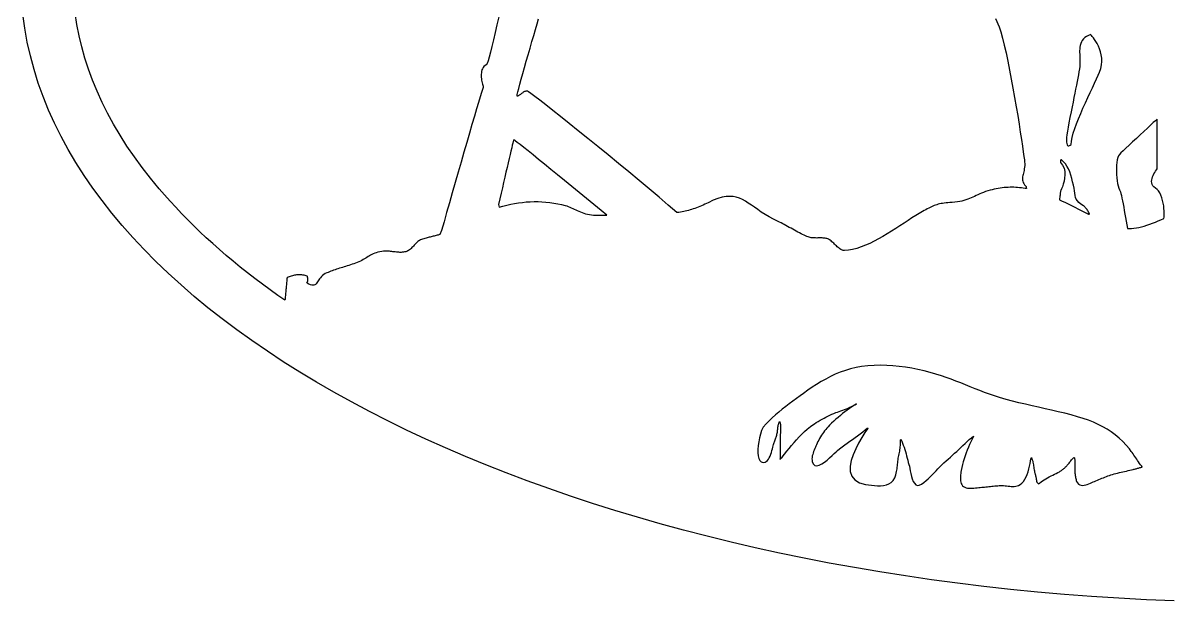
# Model space of a CAD drawing. Extents: x 0.2 to 24.2, y 0.4 to 12.4.
# Drawn here: x 0.17 to 11.24, y 0.41 to 5.97 of the extents above; entities that cross this region are included whole.
import ezdxf

# ---------------------------------------------------------------- set-up
doc = ezdxf.new("R2010")
doc.units = 0
doc.linetypes.add('0', pattern=[0])
doc.layers.add('1', color=7, linetype='0')

msp = doc.modelspace()

# ---------------------------------------------------------------- linework, layer by layer
at = {"layer": '1'}
for points in [[(11.254051, 0.409576), (10.986961, 0.420986), (10.721581, 0.435299), (10.458153, 0.452477), (10.19619, 0.472492), (9.936424, 0.495308), (9.678368, 0.520901), (9.422508, 0.549229), (9.168602, 0.580269), (8.916893, 0.613983), (8.667381, 0.650345), (8.420067, 0.689316), (8.175194, 0.730869), (7.932762, 0.774967), (7.692772, 0.821583), (7.455223, 0.870686), (7.22036, 0.922237), (6.987938, 0.976212), (6.758446, 1.032574), (6.531639, 1.09129), (6.307762, 1.152332), (6.086815, 1.215668), (5.868797, 1.281261), (5.653954, 1.349087), (5.442039, 1.419106), (5.233299, 1.491287), (5.027733, 1.565605), (4.825584, 1.642025), (4.626854, 1.72051), (4.431297, 1.801033), (4.239403, 1.88356), (4.05117, 1.96806), (3.866356, 2.054499), (3.685204, 2.142849), (3.507957, 2.233072), (3.334373, 2.325142), (3.164696, 2.419024), (2.998924, 2.514688), (2.837059, 2.612101), (2.679588, 2.711227), (2.526268, 2.81204), (2.37661, 2.914507), (2.23159, 3.018595), (2.090965, 3.124268), (1.954491, 3.231501), (1.822655, 3.340258), (1.695213, 3.450508), (1.572411, 3.562218), (1.454002, 3.675356), (1.340477, 3.789894), (1.231834, 3.905794), (1.127831, 4.023027), (1.028709, 4.141563), (0.934959, 4.261368), (0.845848, 4.382406), (0.761864, 4.504652), (0.682762, 4.628071), (0.60952, 4.75263), (0.540916, 4.8783), (0.477928, 5.005045), (0.420311, 5.132835), (0.368553, 5.261639), (0.321678, 5.391424), (0.280907, 5.522158), (0.24575, 5.653807), (0.215721, 5.786346), (0.192284, 5.919735), (0.174217, 6.053944)], [(4.753319, 6.028332), (4.735741, 5.951841), (4.718407, 5.878139), (4.702049, 5.808762), (4.686668, 5.745235), (4.672752, 5.689093), (4.660301, 5.641865), (4.650047, 5.605085), (4.641991, 5.580282), (4.632469, 5.569387), (4.620506, 5.561768), (4.610252, 5.552664), (4.601952, 5.542255), (4.595604, 5.530733), (4.590721, 5.51828), (4.587059, 5.505077), (4.58535, 5.491318), (4.584129, 5.477179), (4.583885, 5.462849), (4.584862, 5.448513), (4.586327, 5.434355), (4.58828, 5.420559), (4.590721, 5.407314), (4.593651, 5.394804), (4.596336, 5.383211), (4.599022, 5.372723), (4.601707, 5.363522), (4.603905, 5.355795), (4.603172, 5.349154), (4.596825, 5.331982), (4.586815, 5.301798), (4.573875, 5.259729), (4.557762, 5.206913), (4.538963, 5.144487), (4.517967, 5.07358), (4.494774, 4.995333), (4.47036, 4.910875), (4.444237, 4.821348), (4.417381, 4.727882), (4.389549, 4.631613), (4.361473, 4.533676), (4.333153, 4.435205), (4.305321, 4.337337), (4.277977, 4.241205), (4.251366, 4.147945), (4.225975, 4.058693), (4.202049, 3.974583), (4.186668, 3.935452), (4.177391, 3.932837), (4.168358, 3.930313), (4.159081, 3.927862), (4.150047, 3.925463), (4.141014, 3.923096), (4.131493, 3.920738), (4.122215, 3.918373), (4.112694, 3.915981), (4.102928, 3.913542), (4.093407, 3.911034), (4.083397, 3.908442), (4.073387, 3.905741), (4.063133, 3.902916), (4.052635, 3.899942), (4.041893, 3.896807), (4.030907, 3.893482), (4.019676, 3.889956), (4.008202, 3.886202), (3.99868, 3.882723), (3.990868, 3.878803), (3.982811, 3.873978), (3.975487, 3.868364), (3.968163, 3.862087), (3.960838, 3.855257), (3.953758, 3.847994), (3.946678, 3.840414), (3.939598, 3.832636), (3.932274, 3.824778), (3.925194, 3.816954), (3.917625, 3.809284), (3.909813, 3.801886), (3.902, 3.794876), (3.893944, 3.78837), (3.885399, 3.782488), (3.87661, 3.777348), (3.867332, 3.773064), (3.857811, 3.769754), (3.847069, 3.767302), (3.835838, 3.765505), (3.824608, 3.764376), (3.813622, 3.763836), (3.802147, 3.763807), (3.790916, 3.764215), (3.779686, 3.76498), (3.767967, 3.766029), (3.756737, 3.767284), (3.745506, 3.768669), (3.734032, 3.770107), (3.722801, 3.771524), (3.711571, 3.77284), (3.700096, 3.773981), (3.688866, 3.77487), (3.677635, 3.775431), (3.666405, 3.775585), (3.655174, 3.775257), (3.644188, 3.774374), (3.627342, 3.772001), (3.608055, 3.768496), (3.590477, 3.76437), (3.574364, 3.759682), (3.559471, 3.754484), (3.545311, 3.748833), (3.532372, 3.742786), (3.519676, 3.736401), (3.507713, 3.729731), (3.495995, 3.72283), (3.484276, 3.715761), (3.472801, 3.708576), (3.460838, 3.70133), (3.448387, 3.694082), (3.435448, 3.686886), (3.421776, 3.6798), (3.407127, 3.672876), (3.391258, 3.666178), (3.374168, 3.659754), (3.357323, 3.654005), (3.341454, 3.648636), (3.325584, 3.643456), (3.309715, 3.638432), (3.294579, 3.633545), (3.279198, 3.628771), (3.264061, 3.624083), (3.249168, 3.619461), (3.234764, 3.614878), (3.220116, 3.610312), (3.205711, 3.605738), (3.191551, 3.60113), (3.177635, 3.59647), (3.163719, 3.591728), (3.150291, 3.586882), (3.13662, 3.581907), (3.123436, 3.576782), (3.110252, 3.571484), (3.097069, 3.565983), (3.082176, 3.558941), (3.068504, 3.550383), (3.056541, 3.540895), (3.046043, 3.530733), (3.03701, 3.520147), (3.028954, 3.509392), (3.021873, 3.498713), (3.015282, 3.488371), (3.008934, 3.478613), (3.002831, 3.469694), (2.996483, 3.461863), (2.989647, 3.455374), (2.982079, 3.450476), (2.973534, 3.447426), (2.964012, 3.44647), (2.952782, 3.447866), (2.940086, 3.451864), (2.925194, 3.458714), (2.908104, 3.46867), (2.905907, 3.473114), (2.90786, 3.475418), (2.909813, 3.477867), (2.911522, 3.480457), (2.912743, 3.483183), (2.914207, 3.486044), (2.91494, 3.489042), (2.915672, 3.49217), (2.916161, 3.495436), (2.916405, 3.498827), (2.916649, 3.502352), (2.916405, 3.506001), (2.916161, 3.509777), (2.915428, 3.513676), (2.914696, 3.517698), (2.913719, 3.521843), (2.912254, 3.526108), (2.910789, 3.530489), (2.909081, 3.534988), (2.900291, 3.538237), (2.889793, 3.540792), (2.879295, 3.542929), (2.868553, 3.544641), (2.858299, 3.545931), (2.847801, 3.546797), (2.837547, 3.547237), (2.827293, 3.547251), (2.816795, 3.546841), (2.806786, 3.546), (2.796532, 3.544729), (2.786522, 3.543032), (2.776512, 3.540901), (2.766258, 3.538343), (2.756248, 3.535349), (2.746239, 3.531923), (2.736473, 3.528063), (2.726463, 3.523767), (2.716698, 3.519035), (2.7145, 3.50843), (2.71328, 3.496862), (2.712059, 3.485327), (2.711082, 3.473816), (2.709862, 3.462336), (2.708885, 3.450871), (2.707664, 3.43943), (2.706688, 3.428007), (2.705711, 3.416599), (2.704491, 3.405205), (2.703514, 3.393822), (2.702293, 3.382444), (2.701317, 3.371075), (2.700096, 3.359707), (2.69912, 3.348341), (2.697899, 3.336973), (2.696922, 3.325602), (2.695702, 3.314224), (2.694481, 3.302837), (2.62661, 3.349228), (2.551903, 3.403084), (2.478172, 3.457327), (2.405663, 3.511953), (2.334862, 3.566965), (2.265282, 3.622362), (2.197166, 3.678135), (2.130028, 3.734291), (2.064354, 3.790817), (2.000145, 3.847723), (1.937401, 3.905003), (1.875877, 3.962652), (1.815819, 4.02067), (1.756981, 4.079054), (1.699608, 4.137806), (1.643456, 4.196922), (1.589012, 4.256399), (1.535789, 4.316238), (1.483788, 4.376434), (1.401756, 4.476128), (1.321678, 4.579203), (1.24575, 4.682741), (1.17495, 4.786736), (1.108299, 4.891167), (1.046288, 4.996016), (0.98867, 5.101267), (0.935692, 5.206907), (0.887352, 5.312916), (0.843407, 5.419279), (0.804344, 5.52598), (0.769676, 5.633001), (0.739403, 5.740328), (0.714012, 5.847944), (0.693016, 5.955832), (0.676903, 6.063976)], [(9.533592, 6.012108), (9.568993, 5.934635), (9.584618, 5.88413), (9.600731, 5.824306), (9.617577, 5.756451), (9.634666, 5.681864), (9.651512, 5.601833), (9.668602, 5.517651), (9.685204, 5.430611), (9.701561, 5.342009), (9.71743, 5.253136), (9.732567, 5.165281), (9.746727, 5.079742), (9.760155, 4.99781), (9.772362, 4.920774), (9.783348, 4.849937), (9.79287, 4.786581), (9.800682, 4.732004), (9.80703, 4.687496), (9.81118, 4.654354), (9.813866, 4.633125), (9.814354, 4.614977), (9.81411, 4.597952), (9.812889, 4.581966), (9.810692, 4.566917), (9.808006, 4.552711), (9.805321, 4.539259), (9.802147, 4.526459), (9.798973, 4.514219), (9.796532, 4.502443), (9.794334, 4.491037), (9.79287, 4.479906), (9.792625, 4.468956), (9.793602, 4.458092), (9.796043, 4.447216), (9.79995, 4.436234), (9.805809, 4.425055), (9.813866, 4.41358), (9.82412, 4.401716), (9.82827, 4.396906), (9.82827, 4.396006), (9.829002, 4.395086), (9.828758, 4.394142), (9.828758, 4.393173), (9.829002, 4.392181), (9.829002, 4.391167), (9.829247, 4.390129), (9.829247, 4.389071), (9.829491, 4.387989), (9.829491, 4.386881), (9.829735, 4.385756), (9.829979, 4.384602), (9.829735, 4.383427), (9.829979, 4.382229), (9.830223, 4.381008), (9.830223, 4.379765), (9.830223, 4.378498), (9.830467, 4.377209), (9.81826, 4.37891), (9.800438, 4.381643), (9.782616, 4.384008), (9.764549, 4.385984), (9.746483, 4.387569), (9.728172, 4.388748), (9.710106, 4.389503), (9.691795, 4.38983), (9.672997, 4.389709), (9.654686, 4.389133), (9.635887, 4.38809), (9.617088, 4.386568), (9.598045, 4.38455), (9.579002, 4.382029), (9.559715, 4.37899), (9.540428, 4.375423), (9.521141, 4.371315), (9.501366, 4.366653), (9.481834, 4.361427), (9.459862, 4.354933), (9.438622, 4.347845), (9.418358, 4.340521), (9.399559, 4.333029), (9.381737, 4.32542), (9.364647, 4.317774), (9.348045, 4.310144), (9.331932, 4.302605), (9.315819, 4.295214), (9.299461, 4.288038), (9.283348, 4.281143), (9.266258, 4.274595), (9.24868, 4.268457), (9.230125, 4.262796), (9.210594, 4.257675), (9.189598, 4.253159), (9.167137, 4.249311), (9.142967, 4.246201), (9.116844, 4.243891), (9.094627, 4.242495), (9.075096, 4.241009), (9.057274, 4.239269), (9.040428, 4.237255), (9.024559, 4.234932), (9.009666, 4.232277), (8.995506, 4.229267), (8.981834, 4.225872), (8.968651, 4.222067), (8.955956, 4.217827), (8.94326, 4.213125), (8.930565, 4.207933), (8.917625, 4.20223), (8.904686, 4.195986), (8.891258, 4.189177), (8.877098, 4.181772), (8.862206, 4.173752), (8.846581, 4.165087), (8.829979, 4.15575), (8.799706, 4.138288), (8.765282, 4.117224), (8.729149, 4.09449), (8.691795, 4.070425), (8.653221, 4.045372), (8.613914, 4.019667), (8.573875, 3.993658), (8.53286, 3.967682), (8.4916, 3.942078), (8.449852, 3.917191), (8.40786, 3.893358), (8.365868, 3.870922), (8.323631, 3.850225), (8.281883, 3.831604), (8.240135, 3.815405), (8.198875, 3.801964), (8.158348, 3.791626), (8.118309, 3.784727), (8.079491, 3.781614), (8.067528, 3.781973), (8.060448, 3.783913), (8.052391, 3.787191), (8.044579, 3.791645), (8.036522, 3.797125), (8.028221, 3.803465), (8.019432, 3.810516), (8.010887, 3.818119), (8.002342, 3.826113), (7.993553, 3.834345), (7.985008, 3.842659), (7.976219, 3.850893), (7.967674, 3.858894), (7.959129, 3.866503), (7.950829, 3.873564), (7.942772, 3.879919), (7.934959, 3.88541), (7.927147, 3.889881), (7.919823, 3.893177), (7.911034, 3.89591), (7.902245, 3.898071), (7.893211, 3.899681), (7.88369, 3.900818), (7.873924, 3.901554), (7.864159, 3.901964), (7.853905, 3.902126), (7.843895, 3.902122), (7.833397, 3.90202), (7.823143, 3.901897), (7.812401, 3.901831), (7.802147, 3.901901), (7.791405, 3.902178), (7.781151, 3.902742), (7.770653, 3.903667), (7.760399, 3.905031), (7.750145, 3.906908), (7.740135, 3.909374), (7.73037, 3.912508), (7.718163, 3.917093), (7.704979, 3.92256), (7.691307, 3.92878), (7.676903, 3.935661), (7.661766, 3.943119), (7.646629, 3.951071), (7.63076, 3.959433), (7.614647, 3.968111), (7.598289, 3.977028), (7.582176, 3.986095), (7.565575, 3.995228), (7.549217, 4.004339), (7.53286, 4.013346), (7.516747, 4.022158), (7.500877, 4.030695), (7.485252, 4.03887), (7.470116, 4.046597), (7.455467, 4.053787), (7.441551, 4.060362), (7.396385, 4.082052), (7.353905, 4.105034), (7.315086, 4.128456), (7.278954, 4.15192), (7.245506, 4.175035), (7.213768, 4.197405), (7.183739, 4.218641), (7.154686, 4.238344), (7.126122, 4.256124), (7.097801, 4.271587), (7.068748, 4.284338), (7.038963, 4.293983), (7.007957, 4.300131), (6.974998, 4.302385), (6.939842, 4.300356), (6.901756, 4.293644), (6.860497, 4.28186), (6.815575, 4.264608), (6.766991, 4.241758), (6.750633, 4.233667), (6.734764, 4.225958), (6.718651, 4.218616), (6.702782, 4.211641), (6.687157, 4.205023), (6.671288, 4.198744), (6.655663, 4.192801), (6.640038, 4.187181), (6.624657, 4.181881), (6.609032, 4.176884), (6.593651, 4.172184), (6.57827, 4.167772), (6.562889, 4.163641), (6.547508, 4.159777), (6.532372, 4.156172), (6.516991, 4.152817), (6.50161, 4.149702), (6.486229, 4.14682), (6.468163, 4.147097), (6.384422, 4.21929), (6.295067, 4.29525), (6.201317, 4.374096), (6.104149, 4.454954), (6.005028, 4.536955), (5.90493, 4.619215), (5.805077, 4.700863), (5.706444, 4.781025), (5.610252, 4.858826), (5.517479, 4.933384), (5.429588, 5.00383), (5.347313, 5.069288), (5.272118, 5.128881), (5.204735, 5.181736), (5.146629, 5.226973), (5.099022, 5.263721), (5.062889, 5.291103), (5.039207, 5.308245), (5.028954, 5.314337), (5.023582, 5.315235), (5.018211, 5.315132), (5.012596, 5.314133), (5.006493, 5.312351), (5.000877, 5.309898), (4.995018, 5.306881), (4.988914, 5.30341), (4.983299, 5.299595), (4.97744, 5.295546), (4.971581, 5.291372), (4.965965, 5.287184), (4.960594, 5.283092), (4.955223, 5.279205), (4.950096, 5.275635), (4.945213, 5.272486), (4.940575, 5.269873), (4.936424, 5.267904), (4.932274, 5.266689), (4.929344, 5.267338), (4.931297, 5.281868), (4.936913, 5.306673), (4.945213, 5.340534), (4.956444, 5.382235), (4.969383, 5.43055), (4.984276, 5.484262), (5.000633, 5.542152), (5.017967, 5.602999), (5.035789, 5.665585), (5.053856, 5.728683), (5.071922, 5.791082), (5.089256, 5.851561), (5.105614, 5.908894), (5.120995, 5.961866), (5.134422, 6.009254)]]:
    msp.add_lwpolyline(points, dxfattribs=at)
for points in [[(10.26162, 4.802965), (10.264061, 4.834047), (10.270897, 4.8701), (10.281639, 4.910418), (10.295799, 4.954285), (10.312889, 5.000994), (10.332176, 5.049829), (10.353172, 5.100086), (10.375389, 5.151049), (10.398582, 5.202007), (10.421288, 5.252251), (10.444481, 5.301067), (10.466209, 5.347748), (10.486717, 5.391581), (10.504784, 5.431852), (10.520897, 5.467854), (10.533592, 5.498875), (10.546288, 5.533455), (10.553856, 5.56753), (10.556541, 5.600861), (10.555565, 5.633211), (10.550926, 5.664343), (10.543602, 5.694019), (10.534081, 5.721998), (10.523094, 5.748041), (10.510887, 5.771915), (10.49868, 5.793377), (10.486473, 5.812191), (10.475243, 5.828117), (10.465233, 5.840921), (10.457664, 5.850361), (10.452293, 5.856197), (10.450584, 5.858198), (10.428123, 5.85062), (10.408836, 5.841085), (10.392479, 5.829815), (10.379295, 5.81703), (10.368553, 5.802952), (10.360008, 5.787806), (10.353416, 5.771811), (10.349022, 5.75519), (10.345848, 5.738165), (10.343895, 5.720959), (10.343163, 5.703793), (10.342918, 5.68689), (10.343407, 5.670471), (10.343895, 5.65476), (10.344383, 5.639977), (10.344627, 5.626343), (10.346092, 5.61195), (10.346336, 5.59491), (10.34536, 5.575294), (10.343407, 5.553167), (10.340233, 5.528597), (10.336082, 5.501652), (10.330956, 5.472403), (10.325096, 5.44091), (10.318748, 5.407248), (10.311668, 5.371479), (10.3041, 5.333675), (10.296288, 5.293901), (10.287987, 5.252226), (10.279442, 5.208717), (10.270653, 5.163441), (10.26162, 5.116468), (10.249413, 5.06078), (10.239403, 5.011108), (10.231346, 4.967196), (10.224998, 4.928782), (10.220604, 4.895611), (10.217918, 4.867424), (10.216942, 4.843962), (10.217186, 4.82497), (10.218895, 4.81019), (10.221825, 4.799362), (10.226219, 4.792229), (10.23159, 4.788532), (10.237938, 4.788015), (10.245018, 4.790422), (10.253075, 4.79549)], [(11.152733, 4.090519), (11.155418, 4.103477), (11.156883, 4.120222), (11.157372, 4.140106), (11.156883, 4.162491), (11.15493, 4.186726), (11.152, 4.212172), (11.147362, 4.238184), (11.141502, 4.264112), (11.134422, 4.289322), (11.125633, 4.313164), (11.114891, 4.334993), (11.102684, 4.354168), (11.089012, 4.370043), (11.073387, 4.381975), (11.058495, 4.392618), (11.047752, 4.404482), (11.040428, 4.417362), (11.036522, 4.431051), (11.035301, 4.445349), (11.036766, 4.460051), (11.03994, 4.474949), (11.044823, 4.489843), (11.05117, 4.504528), (11.058495, 4.518799), (11.066307, 4.532452), (11.074364, 4.545286), (11.082176, 4.557091), (11.089256, 4.567665), (11.089256, 4.580374), (11.089256, 4.603954), (11.089256, 4.636513), (11.089256, 4.676161), (11.089256, 4.721004), (11.089256, 4.769159), (11.089256, 4.818726), (11.089256, 4.867821), (11.089012, 4.914549), (11.089256, 4.957024), (11.089256, 4.993347), (11.089256, 5.021635), (11.089256, 5.039997), (11.089256, 5.046534), (11.084618, 5.042242), (11.071678, 5.030155), (11.051414, 5.011456), (11.025536, 4.987316), (10.995018, 4.958925), (10.961327, 4.927454), (10.925682, 4.894087), (10.889061, 4.860004), (10.853172, 4.826384), (10.819237, 4.794403), (10.787987, 4.765245), (10.761375, 4.740091), (10.740623, 4.720116), (10.726707, 4.706503), (10.71743, 4.693897), (10.710106, 4.676386), (10.704491, 4.654747), (10.70034, 4.629759), (10.697899, 4.602198), (10.696678, 4.572842), (10.696922, 4.542473), (10.698143, 4.511866), (10.700829, 4.481798), (10.704247, 4.453053), (10.708885, 4.426403), (10.714012, 4.402626), (10.720116, 4.382505), (10.726707, 4.366816), (10.730614, 4.358801), (10.735008, 4.346256), (10.739647, 4.329597), (10.744774, 4.309238), (10.750145, 4.285599), (10.75576, 4.259092), (10.761375, 4.230131), (10.767235, 4.199139), (10.773094, 4.166523), (10.779198, 4.132706), (10.785057, 4.098101), (10.791161, 4.063122), (10.796532, 4.028185), (10.802147, 3.993711), (10.822411, 3.992739), (10.843651, 3.993307), (10.866112, 3.995335), (10.889549, 3.998743), (10.913719, 4.003443), (10.938866, 4.009359), (10.9645, 4.016407), (10.990623, 4.024502), (11.017479, 4.033566), (11.044579, 4.043516), (11.071678, 4.054268), (11.098534, 4.065739), (11.125633, 4.077852)], [(5.66494, 4.122559), (5.672508, 4.122215), (5.679832, 4.121906), (5.687401, 4.121628), (5.694725, 4.121384), (5.702049, 4.121166), (5.709618, 4.120979), (5.717186, 4.120821), (5.724754, 4.120689), (5.732079, 4.120581), (5.739647, 4.120497), (5.746971, 4.120436), (5.754295, 4.120396), (5.761864, 4.120377), (5.769676, 4.120378), (5.777, 4.120396), (5.784569, 4.120426), (5.792137, 4.12048), (5.738426, 4.165834), (5.668358, 4.223476), (5.597313, 4.281668), (5.526268, 4.339857), (5.455956, 4.397493), (5.386864, 4.454021), (5.319481, 4.508896), (5.255028, 4.56156), (5.19326, 4.61146), (5.135887, 4.658045), (5.082664, 4.700768), (5.035057, 4.739069), (4.993065, 4.772402), (4.957909, 4.800213), (4.929832, 4.821951), (4.909325, 4.837059), (4.897606, 4.84499), (4.894432, 4.842299), (4.891991, 4.831507), (4.888329, 4.815317), (4.883202, 4.79409), (4.877342, 4.768188), (4.870018, 4.737978), (4.861961, 4.703819), (4.853172, 4.666077), (4.843651, 4.625114), (4.833397, 4.581291), (4.822411, 4.534975), (4.81118, 4.48653), (4.799461, 4.436312), (4.787254, 4.384695), (4.774803, 4.332027), (4.762352, 4.278692), (4.749657, 4.225033), (4.756737, 4.197527), (4.793602, 4.208418), (4.830711, 4.218115), (4.867821, 4.226608), (4.90493, 4.233889), (4.942284, 4.239948), (4.979881, 4.244778), (5.017479, 4.248365), (5.055077, 4.250702), (5.092918, 4.25178), (5.130516, 4.251589), (5.168602, 4.25012), (5.206444, 4.247364), (5.244286, 4.243311), (5.282127, 4.237953), (5.320213, 4.231277), (5.358055, 4.223278), (5.391502, 4.215136), (5.406639, 4.210716), (5.421532, 4.205576), (5.43618, 4.199829), (5.450584, 4.193598), (5.464989, 4.186998), (5.479393, 4.180155), (5.493797, 4.17318), (5.508446, 4.166197), (5.523582, 4.159323), (5.538963, 4.152678), (5.554832, 4.146379), (5.571434, 4.140549), (5.58828, 4.135303), (5.605858, 4.130762), (5.624901, 4.127045), (5.644432, 4.124269)], [(10.158836, 4.629332), (10.179588, 4.603237), (10.192772, 4.574034), (10.199608, 4.54282), (10.201317, 4.510693), (10.198631, 4.478748), (10.193016, 4.448082), (10.185448, 4.419796), (10.177391, 4.394981), (10.169334, 4.374733), (10.162987, 4.360157), (10.159325, 4.352343), (10.158836, 4.351128), (10.158592, 4.349678), (10.158348, 4.346844), (10.15786, 4.342684), (10.157127, 4.337269), (10.156151, 4.330662), (10.155418, 4.322933), (10.154198, 4.314138), (10.152977, 4.30435), (10.151756, 4.293631), (10.150291, 4.282049), (10.148827, 4.269665), (10.174461, 4.25766), (10.200096, 4.245403), (10.225731, 4.232935), (10.250877, 4.220301), (10.276512, 4.207544), (10.301903, 4.194708), (10.327293, 4.181833), (10.35244, 4.168966), (10.377586, 4.156153), (10.403221, 4.143435), (10.428123, 4.130852), (10.438866, 4.129793), (10.434227, 4.139839), (10.429344, 4.149473), (10.424461, 4.158659), (10.419334, 4.167362), (10.413963, 4.175547), (10.408592, 4.183178), (10.403221, 4.19022), (10.397606, 4.196634), (10.391991, 4.202394), (10.386131, 4.207455), (10.380028, 4.211786), (10.354637, 4.227682), (10.335106, 4.243303), (10.32119, 4.259073), (10.31118, 4.275419), (10.304344, 4.29277), (10.299706, 4.311552), (10.296288, 4.33219), (10.293358, 4.355112), (10.289207, 4.380747), (10.283592, 4.409517), (10.275047, 4.441854), (10.266747, 4.475563), (10.258934, 4.507322), (10.248192, 4.537907), (10.235252, 4.566523), (10.221092, 4.592377), (10.206444, 4.614676), (10.192284, 4.632622), (10.179588, 4.645424), (10.168846, 4.652292), (10.161278, 4.65243), (10.157616, 4.645039)], [(10.85952, 1.67482), (10.865868, 1.676311), (10.872459, 1.678047), (10.879295, 1.679974), (10.88662, 1.682041), (10.8937, 1.684196), (10.901268, 1.686386), (10.908836, 1.688557), (10.916405, 1.690651), (10.923729, 1.692623), (10.931297, 1.694412), (10.938377, 1.695969), (10.945702, 1.697243), (10.940331, 1.70689), (10.930321, 1.720201), (10.920311, 1.733559), (10.910789, 1.746923), (10.901512, 1.760252), (10.892235, 1.773497), (10.883202, 1.786615), (10.874413, 1.79957), (10.865379, 1.812313), (10.857079, 1.824802), (10.848534, 1.836992), (10.839989, 1.848843), (10.822411, 1.871887), (10.790916, 1.909698), (10.757713, 1.944857), (10.722801, 1.977503), (10.686424, 2.00778), (10.648094, 2.035833), (10.608055, 2.061806), (10.566063, 2.08584), (10.522118, 2.108082), (10.475975, 2.12867), (10.427635, 2.147753), (10.376854, 2.165468), (10.323143, 2.182184), (10.261375, 2.199463), (10.19912, 2.215622), (10.136375, 2.230894), (10.073631, 2.24551), (10.010643, 2.259705), (9.947655, 2.27371), (9.884666, 2.287764), (9.821678, 2.302095), (9.759178, 2.316936), (9.696678, 2.332525), (9.634911, 2.349094), (9.572899, 2.366873), (9.52285, 2.382645), (9.475487, 2.398733), (9.428856, 2.415714), (9.382469, 2.433386), (9.336327, 2.45154), (9.290428, 2.469982), (9.24453, 2.488504), (9.198631, 2.506903), (9.152245, 2.524982), (9.105858, 2.54254), (9.059227, 2.559366), (9.012108, 2.575262), (8.96035, 2.591398), (8.903465, 2.607685), (8.845604, 2.622709), (8.786766, 2.636295), (8.72744, 2.648266), (8.66787, 2.658447), (8.607323, 2.66666), (8.546776, 2.672735), (8.486229, 2.676489), (8.425194, 2.677752), (8.364647, 2.676348), (8.303856, 2.672098), (8.245018, 2.664995), (8.191063, 2.655422), (8.138817, 2.642981), (8.08828, 2.627876), (8.038963, 2.610327), (7.991356, 2.590542), (7.944725, 2.568733), (7.899315, 2.545115), (7.855125, 2.519897), (7.811913, 2.493296), (7.769432, 2.465521), (7.727196, 2.436779), (7.68618, 2.407295), (7.652, 2.382414), (7.617821, 2.357645), (7.583641, 2.332497), (7.549217, 2.306931), (7.515038, 2.280916), (7.481346, 2.254419), (7.448143, 2.227404), (7.415672, 2.199833), (7.384178, 2.171679), (7.353905, 2.1429), (7.324852, 2.113466), (7.29702, 2.083345), (7.280663, 2.051273), (7.271385, 2.016092), (7.26284, 1.979115), (7.256004, 1.94141), (7.250633, 1.904055), (7.247459, 1.868124), (7.246971, 1.834694), (7.249168, 1.804838), (7.254784, 1.779631), (7.264305, 1.760147), (7.277733, 1.747458), (7.296043, 1.742647), (7.315331, 1.745739), (7.327293, 1.752224), (7.33828, 1.761852), (7.347801, 1.774094), (7.35659, 1.788424), (7.364159, 1.804312), (7.370995, 1.821232), (7.377098, 1.838657), (7.382225, 1.856056), (7.38662, 1.872904), (7.390526, 1.88867), (7.394188, 1.902828), (7.397362, 1.914816), (7.400047, 1.924084), (7.402977, 1.93325), (7.406151, 1.942335), (7.409325, 1.951363), (7.412498, 1.960352), (7.415916, 1.969324), (7.419334, 1.9783), (7.422264, 1.987303), (7.425194, 1.996349), (7.428123, 2.005468), (7.430321, 2.014671), (7.432274, 2.023985), (7.433983, 2.033356), (7.435448, 2.042795), (7.436668, 2.052292), (7.437401, 2.061815), (7.438622, 2.071337), (7.439598, 2.080826), (7.440819, 2.090252), (7.442284, 2.099588), (7.444237, 2.108797), (7.446678, 2.117859), (7.449852, 2.126736), (7.453758, 2.135399), (7.458153, 2.1346), (7.461082, 2.120775), (7.463036, 2.106222), (7.464256, 2.091076), (7.464745, 2.075478), (7.464745, 2.059563), (7.464256, 2.043476), (7.463036, 2.027349), (7.462303, 2.011326), (7.461327, 1.995544), (7.46035, 1.980143), (7.459862, 1.96526), (7.459618, 1.95092), (7.459618, 1.936113), (7.459862, 1.921286), (7.460106, 1.906443), (7.460106, 1.891588), (7.46035, 1.876732), (7.46035, 1.861874), (7.460594, 1.847027), (7.460594, 1.832186), (7.460594, 1.817369), (7.46035, 1.80257), (7.459618, 1.787804), (7.459129, 1.773067), (7.478905, 1.793425), (7.502342, 1.821293), (7.525536, 1.849445), (7.548485, 1.87771), (7.571434, 1.905912), (7.594627, 1.933874), (7.618309, 1.96143), (7.642967, 1.988401), (7.668114, 2.014616), (7.694481, 2.0399), (7.722069, 2.064081), (7.75161, 2.086988), (7.774559, 2.103291), (7.791649, 2.114723), (7.808983, 2.126095), (7.827049, 2.137339), (7.84536, 2.14839), (7.863914, 2.159178), (7.882957, 2.169638), (7.902, 2.179705), (7.921288, 2.189308), (7.940331, 2.198385), (7.959373, 2.206867), (7.978416, 2.214685), (7.996483, 2.221544), (8.012596, 2.227406), (8.029198, 2.233377), (8.046288, 2.239498), (8.063377, 2.2458), (8.080956, 2.252323), (8.098289, 2.2591), (8.115623, 2.266169), (8.132713, 2.273563), (8.149071, 2.281317), (8.165428, 2.289465), (8.180809, 2.29805), (8.195457, 2.307102), (8.175194, 2.293863), (8.152245, 2.278559), (8.129539, 2.262697), (8.107079, 2.246313), (8.084373, 2.229439), (8.062157, 2.212099), (8.040184, 2.19433), (8.018456, 2.176163), (7.997215, 2.157627), (7.976463, 2.138754), (7.955956, 2.119576), (7.936424, 2.100122), (7.92202, 2.085079), (7.910301, 2.072323), (7.899071, 2.059221), (7.888084, 2.04578), (7.877831, 2.032001), (7.867821, 2.017897), (7.858299, 2.003464), (7.849266, 1.988716), (7.840477, 1.973656), (7.832176, 1.958284), (7.824364, 1.942614), (7.817284, 1.926647), (7.810936, 1.912216), (7.805809, 1.9006), (7.79995, 1.888186), (7.794334, 1.875111), (7.788475, 1.861511), (7.783104, 1.847527), (7.777977, 1.833294), (7.773827, 1.818953), (7.770409, 1.804636), (7.767967, 1.790487), (7.767235, 1.776642), (7.767967, 1.763237), (7.76992, 1.749657), (7.780418, 1.726252), (7.795555, 1.714039), (7.814598, 1.711422), (7.836815, 1.716816), (7.860985, 1.728634), (7.886375, 1.745279), (7.91201, 1.765171), (7.937157, 1.786716), (7.96035, 1.808323), (7.98159, 1.828407), (7.999168, 1.845375), (8.012596, 1.857641), (8.033104, 1.873861), (8.057518, 1.892365), (8.082176, 1.910566), (8.107079, 1.928556), (8.131737, 1.946421), (8.156883, 1.964243), (8.181541, 1.982111), (8.206444, 2.000116), (8.230858, 2.018341), (8.255028, 2.036875), (8.279198, 2.055799), (8.302635, 2.075205), (8.304832, 2.070271), (8.277, 2.029013), (8.246727, 1.98123), (8.216209, 1.928673), (8.187645, 1.873098), (8.162987, 1.816257), (8.144676, 1.759903), (8.135155, 1.705788), (8.135887, 1.655663), (8.149559, 1.611279), (8.178612, 1.574394), (8.224998, 1.546761), (8.283592, 1.531178), (8.31118, 1.526684), (8.339989, 1.522556), (8.36953, 1.519348), (8.398827, 1.517612), (8.427879, 1.517906), (8.455956, 1.520782), (8.482811, 1.526794), (8.507469, 1.536499), (8.529442, 1.550449), (8.548241, 1.569199), (8.563622, 1.593304), (8.574852, 1.623318), (8.578758, 1.640217), (8.581444, 1.654251), (8.583885, 1.668343), (8.585838, 1.682487), (8.587547, 1.696671), (8.589256, 1.710892), (8.590721, 1.725142), (8.592186, 1.739414), (8.593895, 1.753702), (8.595604, 1.768002), (8.598045, 1.782303), (8.600731, 1.796598), (8.603661, 1.810633), (8.606346, 1.824358), (8.608788, 1.837984), (8.611229, 1.851545), (8.613182, 1.865068), (8.615135, 1.878588), (8.616844, 1.892138), (8.618065, 1.905746), (8.619041, 1.919449), (8.61953, 1.933275), (8.619774, 1.947262), (8.620018, 1.961437), (8.621971, 1.967381), (8.630516, 1.948416), (8.638573, 1.928898), (8.646141, 1.908916), (8.653221, 1.888567), (8.659813, 1.867941), (8.666161, 1.84713), (8.672264, 1.826225), (8.677879, 1.805321), (8.683739, 1.784508), (8.68911, 1.763882), (8.694481, 1.743526), (8.699852, 1.723543), (8.704247, 1.706364), (8.708397, 1.68502), (8.713036, 1.660664), (8.718407, 1.63467), (8.724998, 1.608429), (8.732567, 1.583305), (8.7416, 1.560692), (8.752831, 1.541954), (8.766258, 1.528484), (8.781639, 1.521652), (8.800194, 1.522842), (8.821922, 1.533432), (8.843895, 1.550526), (8.864647, 1.567974), (8.884666, 1.58606), (8.904198, 1.604656), (8.923485, 1.623634), (8.942284, 1.642872), (8.961327, 1.662239), (8.979881, 1.681606), (8.999168, 1.700855), (9.018211, 1.719852), (9.037498, 1.738472), (9.057518, 1.756594), (9.07827, 1.774368), (9.099266, 1.792694), (9.11953, 1.81134), (9.139793, 1.830223), (9.160057, 1.849257), (9.179832, 1.868351), (9.199852, 1.887426), (9.219627, 1.906393), (9.240135, 1.925167), (9.260399, 1.943666), (9.281151, 1.961798), (9.302147, 1.979481), (9.321922, 1.993906), (9.308983, 1.967861), (9.296288, 1.941536), (9.284081, 1.914934), (9.272118, 1.888063), (9.260887, 1.860926), (9.250145, 1.83353), (9.239891, 1.805883), (9.230858, 1.777987), (9.222557, 1.749849), (9.215233, 1.721476), (9.209129, 1.692867), (9.203758, 1.664036), (9.201317, 1.64817), (9.199364, 1.635468), (9.197655, 1.622036), (9.19619, 1.608128), (9.195457, 1.594002), (9.195702, 1.579903), (9.196678, 1.566097), (9.199364, 1.552822), (9.20327, 1.540344), (9.208885, 1.528912), (9.216698, 1.51878), (9.226463, 1.510197), (9.238182, 1.503639), (9.250877, 1.499088), (9.264549, 1.496071), (9.278954, 1.494377), (9.29409, 1.493805), (9.309471, 1.494152), (9.32534, 1.495216), (9.341454, 1.496784), (9.356834, 1.498657), (9.372215, 1.500633), (9.38662, 1.502502), (9.400536, 1.504063), (9.413719, 1.505135), (9.427635, 1.506222), (9.441795, 1.507507), (9.455956, 1.508945), (9.469872, 1.510483), (9.483788, 1.512074), (9.497948, 1.513664), (9.512108, 1.515205), (9.526268, 1.516651), (9.540184, 1.517944), (9.554588, 1.519039), (9.568504, 1.519886), (9.582909, 1.520432), (9.596336, 1.52037), (9.610497, 1.519569), (9.624901, 1.518269), (9.639793, 1.516689), (9.654686, 1.515068), (9.669823, 1.513622), (9.684715, 1.512589), (9.699364, 1.512188), (9.714256, 1.512653), (9.728416, 1.51421), (9.741844, 1.51709), (9.755028, 1.521515), (9.770653, 1.529747), (9.787743, 1.543243), (9.803123, 1.560455), (9.816551, 1.580746), (9.82827, 1.603481), (9.838768, 1.628021), (9.847557, 1.653732), (9.85537, 1.679981), (9.861717, 1.706131), (9.867332, 1.731543), (9.871483, 1.755587), (9.874657, 1.777618), (9.878319, 1.789164), (9.883446, 1.778715), (9.88784, 1.767763), (9.891258, 1.75639), (9.894188, 1.74469), (9.896629, 1.732742), (9.898827, 1.720638), (9.900536, 1.708466), (9.902, 1.696304), (9.903709, 1.68425), (9.905663, 1.672382), (9.907616, 1.660793), (9.910057, 1.649563), (9.911278, 1.643879), (9.912743, 1.63842), (9.914207, 1.633053), (9.915428, 1.627747), (9.916893, 1.622482), (9.918358, 1.617233), (9.919823, 1.611973), (9.921043, 1.606678), (9.922264, 1.601326), (9.923485, 1.59589), (9.924217, 1.590351), (9.924706, 1.584675), (9.925926, 1.579254), (9.926659, 1.574116), (9.927391, 1.569149), (9.928368, 1.564381), (9.929344, 1.559856), (9.930809, 1.555611), (9.932274, 1.55167), (9.934715, 1.548077), (9.937157, 1.544872), (9.940575, 1.54208), (9.944725, 1.539745), (9.949852, 1.537895), (9.958153, 1.542103), (9.972069, 1.554588), (9.986717, 1.56601), (10.001854, 1.576515), (10.017723, 1.58625), (10.034081, 1.59536), (10.050682, 1.603981), (10.067528, 1.612255), (10.084129, 1.620338), (10.101219, 1.628361), (10.117577, 1.636471), (10.13369, 1.644814), (10.148338, 1.653099), (10.154686, 1.657051), (10.160789, 1.661152), (10.167137, 1.665394), (10.173241, 1.669781), (10.179344, 1.674301), (10.185204, 1.678951), (10.191063, 1.683735), (10.196922, 1.688648), (10.202538, 1.69368), (10.207909, 1.698833), (10.213524, 1.704102), (10.218651, 1.709484), (10.224266, 1.715324), (10.229881, 1.721886), (10.235497, 1.728987), (10.241356, 1.736462), (10.247215, 1.74415), (10.253319, 1.751881), (10.259178, 1.759497), (10.265282, 1.766829), (10.271385, 1.773712), (10.277733, 1.779989), (10.283592, 1.785484), (10.289696, 1.790039), (10.293602, 1.787592), (10.295067, 1.778669), (10.295799, 1.76973), (10.296288, 1.760777), (10.296532, 1.751804), (10.296532, 1.742813), (10.296532, 1.733805), (10.296288, 1.72477), (10.296288, 1.715717), (10.296043, 1.706642), (10.295799, 1.697544), (10.295799, 1.688416), (10.295799, 1.67947), (10.296288, 1.670803), (10.296776, 1.661289), (10.297264, 1.651115), (10.298241, 1.640469), (10.299461, 1.629532), (10.300926, 1.618496), (10.302635, 1.60754), (10.3041, 1.596855), (10.306297, 1.586624), (10.308739, 1.577034), (10.310936, 1.568268), (10.313622, 1.560513), (10.321922, 1.545612), (10.332664, 1.534058), (10.344627, 1.52652), (10.357811, 1.52248), (10.371971, 1.521423), (10.38662, 1.522839), (10.401512, 1.526215), (10.416893, 1.531029), (10.431786, 1.536766), (10.44619, 1.542919), (10.460106, 1.548969), (10.472069, 1.554405), (10.485741, 1.559616), (10.500145, 1.56538), (10.514549, 1.57135), (10.528709, 1.577457), (10.543114, 1.583637), (10.557274, 1.589817), (10.571678, 1.595932), (10.585838, 1.601917), (10.600243, 1.6077), (10.614647, 1.613216), (10.629295, 1.618397), (10.643944, 1.623169), (10.659081, 1.627586), (10.675682, 1.631992), (10.692284, 1.636242), (10.708885, 1.640362), (10.725487, 1.644371), (10.742332, 1.648289), (10.759178, 1.652134), (10.776024, 1.655926), (10.79287, 1.659687), (10.809471, 1.663441), (10.826317, 1.667198), (10.842918, 1.670986)]]:
    msp.add_lwpolyline(points, close=True, dxfattribs=at)

doc.saveas('drawing.dxf')
